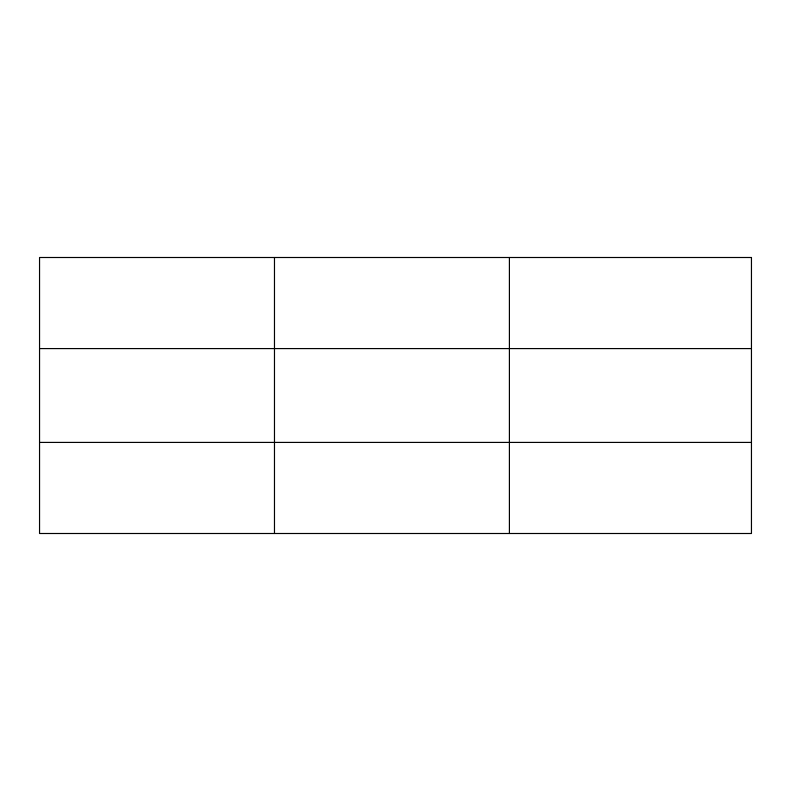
<?xml version="1.0" encoding="UTF-8"?>
<svg xmlns="http://www.w3.org/2000/svg" width="791" height="791" viewBox="0 0 791 791"><rect width="100%" height="100%" fill="white"/><g stroke="black" fill="none" stroke-linecap="round" stroke-linejoin="round"><path stroke-width="1.19" d="M274.477 533.5L274.477 257.5M509.404 533.5L509.404 257.5M39.55 348.584L751.45 348.584M39.55 442.416L751.45 442.416M751.45 257.5L751.45 533.5L39.55 533.5L39.55 257.5L751.45 257.5"/></g></svg>
